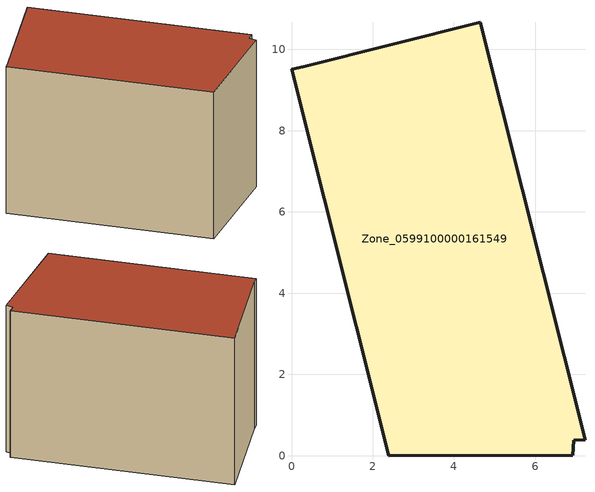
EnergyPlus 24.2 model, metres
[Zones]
Zone_0599100000161549
 floor ground (C_G): 6.92,0.01 2.39,0 0,9.52 0.29,9.57 4.65,10.67 7.22,0.39 6.95,0.38 z0
 wall outside (C_F): 2.39,0 6.92,0.01 6.95,0.38 7.22,0.39 4.65,10.67 0.29,9.57 0,9.52 2.39,0 z0:8.37
 roof outside (C_R): 7.22,0.39 4.65,10.67 0.29,9.57 0,9.52 2.39,0 6.92,0.01 6.95,0.38 z8.37
[BUILDING]
Pand.0599100000161549: North Axis=0; Terrain=City; Loads Convergence Tolerance Value=0.04; Temperature Convergence Tolerance Value=0.4; Solar Distribution=FullExterior; Maximum Number of Warmup Days=25; Minimum Number of Warmup Days=1
[Site:Location]
Rotterdam.The.Hague.AP_ZH_NLD Design_Conditions: Latitude=51.96; Longitude=4.45; Time Zone=1; Elevation=-4.5
[SITE:GROUNDTEMPERATURE:BUILDINGSURFACE]
18, 18, 18, 18, 18, 18, 18, 18, 18, 18, 18, 18
[MATERIAL] Thermal Absorptance=0.9; Solar Absorptance=0.7; Visible Absorptance=0.7
Name | Roughness | Thickness | Conductivity | Density | Specific Heat
G.TI.1992-2005 | MediumSmooth | 0.15 | 0.06 | 540 | 1210
F.TI.1992-2005 | Rough | 0.3 | 0.12 | 1920 | 840
R.TI.1992-2005 | MediumRough | 0.2 | 0.08 | 1500 | 1000
[CONSTRUCTION]
C_G: G.TI.1992-2005
C_F: F.TI.1992-2005
C_R: R.TI.1992-2005
[ZONE]
Zone_0599100000161549: Type=1; Multiplier=1; Ceiling Height=Autocalculate; Volume=Autocalculate; Floor Area=autocalculate; Part of Total Floor Area=Yes
[ZONEINFILTRATION:DESIGNFLOWRATE]
Infil_Zone_0599100000161549: Zone or ZoneList or Space or SpaceList=Zone_0599100000161549; Schedule=AlwaysOn; Design Flow Rate Calculation Method=Flow/Area; Flow Rate per Floor Area=0.0015; Constant Term Coefficient=1; Temperature Term Coefficient=0; Velocity Term Coefficient=0; Velocity Squared Term Coefficient=0
[HVACTEMPLATE:ZONE:IDEALLOADSAIRSYSTEM]
Zone_0599100000161549: Maximum Heating Supply Air Temperature=50; Minimum Cooling Supply Air Temperature=13; Maximum Heating Supply Air Humidity Ratio=0.0156; Minimum Cooling Supply Air Humidity Ratio=0.0077; Heating Limit=NoLimit; Cooling Limit=NoLimit; Dehumidification Control Type=ConstantSensibleHeatRatio; Cooling Sensible Heat Ratio=0.7; Dehumidification Setpoint=60; Humidification Control Type=None; Humidification Setpoint=30; Outdoor Air Method=None; Outdoor Air Flow Rate per Person=0.00944; Outdoor Air Flow Rate per Zone Floor Area=0; Outdoor Air Flow Rate per Zone=0; Demand Controlled Ventilation Type=None; Outdoor Air Economizer Type=NoEconomizer; Heat Recovery Type=None; Sensible Heat Recovery Effectiveness=0.7; Latent Heat Recovery Effectiveness=0.65
[ZONECONTROL:THERMOSTAT]
ThermostatControl_Zone_0599100000161549: Zone or ZoneList=Zone_0599100000161549; Control Type Schedule=DualSetpointControlType; Control 1=Thermostat_Zone_0599100000161549; Temperature Difference Between Cutout And Setpoint=0
[THERMOSTATSETPOINT:DUALSETPOINT]
Thermostat_Zone_0599100000161549: Heating Setpoint Temperature Schedule=HeatingSetpoint_Zone_0599100000161549; Cooling Setpoint Temperature Schedule=CoolingSetpoint_Zone_0599100000161549
[SCHEDULE:COMPACT]
HeatingSetpoint_Zone_0599100000161549: Through: 12/31, For: AllDays, Until: 24:00, 21
CoolingSetpoint_Zone_0599100000161549: Through: 12/31, For: AllDays, Until: 24:00, 24
DualSetpointControlType: Through: 12/31, For: AllDays, Until: 24:00, 4
AlwaysOn: Through: 12/31, For: AllDays, Until: 24:00, 1
